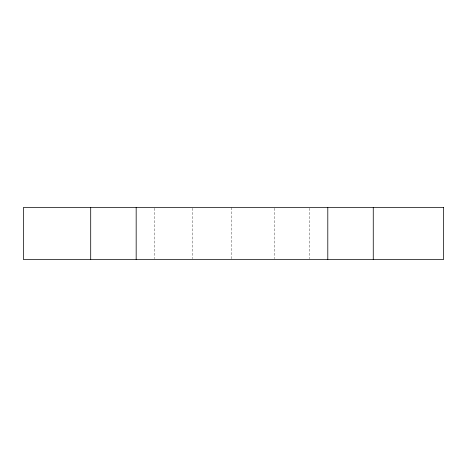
<?xml version="1.0" encoding="UTF-8"?>
<svg xmlns="http://www.w3.org/2000/svg" width="467" height="467" viewBox="0 0 467 467"><rect width="100%" height="100%" fill="white"/><g stroke="black" fill="none" stroke-linecap="round" stroke-linejoin="round"><path stroke-width="0.35" stroke-dasharray="2.33 1.75" d="M309.277 208.264L309.277 258.736M274.584 208.264L274.584 258.736M231.819 207.546L231.819 258.736M192.416 208.264L192.416 258.736M154.694 208.264L154.694 258.736"/><path stroke-width="0.7" d="M373.261 207.546L373.261 259.454M327.799 207.546L327.799 259.454M136.171 207.546L136.171 259.454M90.703 207.546L90.703 259.454M443.65 207.546L23.35 207.546L23.35 259.454L443.65 259.454L443.65 207.546"/></g></svg>
